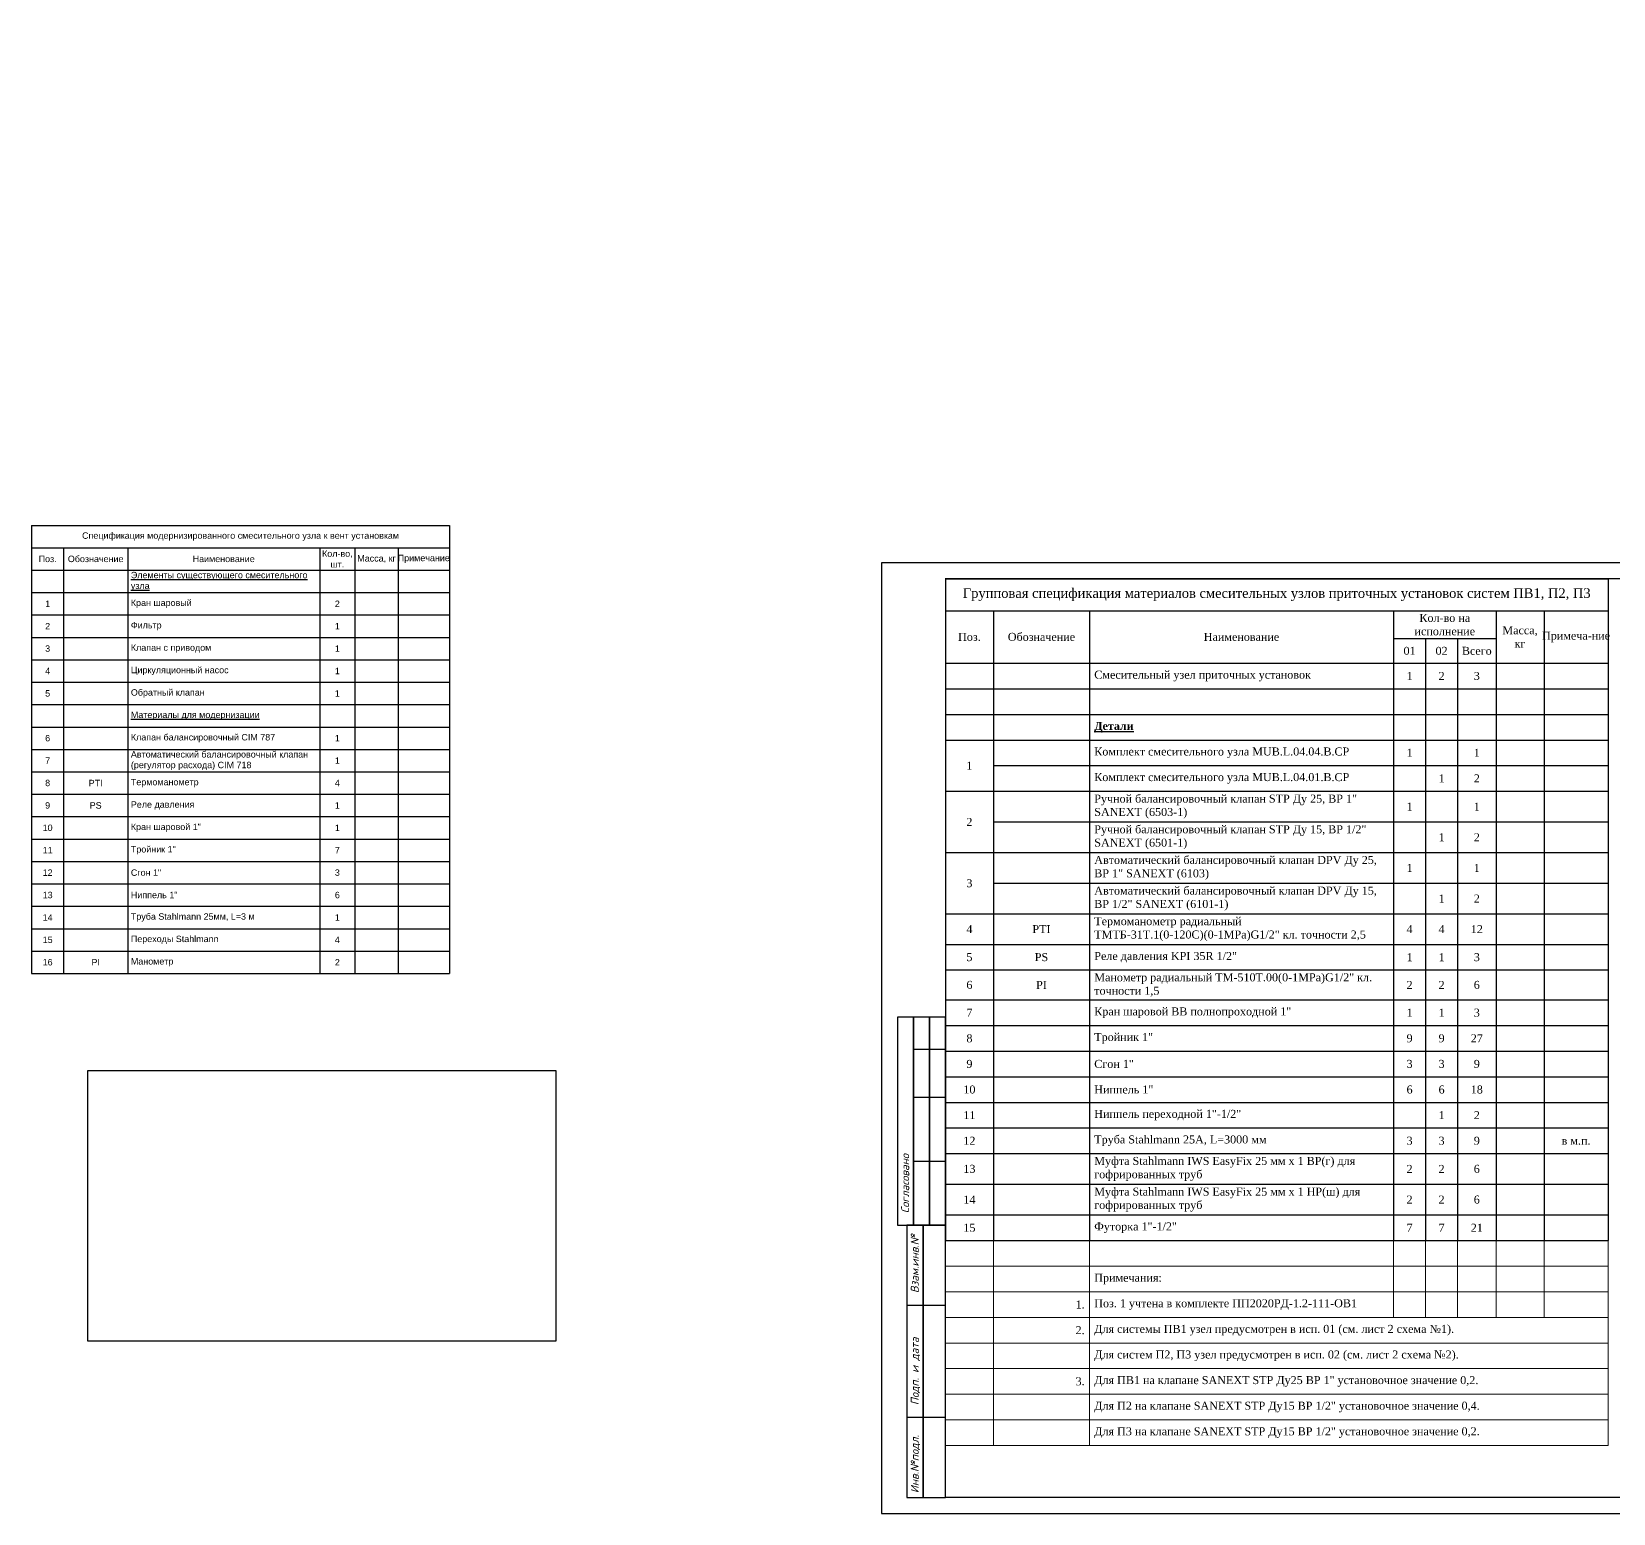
# Paper-space layout '111-3. СО' of a CAD drawing. Header units: millimetres. Extents: x -860 to 12764, y -185 to 388.
# Drawn here: x -859.6 to -365.5, y -77 to 385.9 of the extents above; entities that cross this region are included whole.
import ezdxf
from ezdxf.enums import TextEntityAlignment as Align

# ---------------------------------------------------------------- set-up
doc = ezdxf.new("R2010")
doc.units = ezdxf.units.MM
doc.layers.get('Defpoints').update_dxf_attribs({"color": 3})
doc.layers.add('0 Оформление листа', color=7, linetype='Continuous')
doc.layers.add('G-ANNO-TEXT', color=7, linetype='Continuous', lineweight=9)
doc.styles.add('M_200', font='arial.ttf')
doc.styles.add('Times New Roman_6', font='times.ttf', dxfattribs={"height": 5})
doc.styles.add('М2.5', font='isocpeui.ttf', dxfattribs={"height": 2.5})
doc.styles.add('М3', font='isocpeui.ttf', dxfattribs={"height": 3})
picture_1 = doc.add_image_def('image2.jpg', size_in_pixel=(595, 344))

# ---------------------------------------------------------------- blocks, each defined once
blk = doc.blocks.new('*T417')
at = {"color": 0, "lineweight": -2, "transparency": 16777216}
for p, q in [((0, 0), (130.5, 0)), ((0, -7), (10, -7)), ((0, -14), (10, -14)), ((0, -21), (10, -21)), ((10, -21), (10, -140)), ((100.99, -21), (100.99, -140)), ((0, -28), (10, -28)), ((30, -28), (30, -133)), ((0, -35), (10, -35)), ((0, -42), (10, -42)), ((130.5, -42), (130.5, -140)), ((0, -49), (10, -49)), ((0, -56), (10, -56)), ((0, -63), (10, -63)), ((0, -70), (10, -70)), ((0, -77), (10, -77)), ((0, -91), (10, -91)), ((0, -105), (10, -105)), ((0, -126), (10, -126))]:
    blk.add_line(p, q, dxfattribs=at)
at = {"color": 0, "linetype": 'ByBlock', "lineweight": -2, "transparency": 16777216}
for p, q in [((0, 0), (0, -140)), ((130.5, 0), (130.5, -42)), ((10, -7), (130.5, -7)), ((10, -7), (10, -21)), ((30, -7), (30, -28)), ((90, -7), (90, -140)), ((100.99, -7), (100.99, -21)), ((114.5, -7), (114.5, -140)), ((10, -14), (130.5, -14)), ((10, -21), (130.5, -21)), ((10, -28), (130.5, -28)), ((10, -35), (130.5, -35)), ((10, -42), (130.5, -42)), ((10, -49), (130.5, -49)), ((10, -56), (130.5, -56)), ((10, -63), (130.5, -63)), ((10, -70), (130.5, -70)), ((10, -77), (130.5, -77)), ((0, -84), (130.5, -84)), ((10, -91), (130.5, -91)), ((0, -98), (130.5, -98)), ((10, -105), (130.5, -105)), ((0, -112), (130.5, -112)), ((0, -119), (130.5, -119)), ((10, -126), (130.5, -126)), ((0, -133), (130.5, -133)), ((30, -133), (30, -140)), ((0, -140), (130.5, -140))]:
    blk.add_line(p, q, dxfattribs=at)
at = {"color": 0, "transparency": 16777216, "char_height": 2, "style": 'M_200'}
for s, insert, width, attachment_point in [('Спецификация модернизированного смесительного узла к вент установкам', (65.25, -3.5), 130.4969, 5), ('Поз.', (5, -10.5), 9.9994, 5), ('Обозначение', (20, -10.5), 19.9994, 5), ('Наименование', (60, -10.5), 59.9994, 5), ('Кол-во, шт.', (95.5, -10.5), 10.9919, 5), ('Масса, кг', (107.74, -10.5), 13.5044, 5), ('Примечание', (122.5, -10.5), 15.9994, 5), ('{\\LЭлементы существующего смесительного узла}', (31, -17.5), 58, 4), ('1', (5, -24.5), 9.9994, 5), ('Кран шаровый', (31, -24.5), 58, 4), ('2', (95.5, -24.5), 10.9919, 5), ('2', (5, -31.5), 9.9994, 5), ('Фильтр', (31, -31.5), 58, 4), ('1', (95.5, -31.5), 10.9919, 5), ('3', (5, -38.5), 9.9994, 5), ('Клапан с приводом', (31, -38.5), 58, 4), ('1', (95.5, -38.5), 10.9919, 5), ('Циркуляционный насос', (31, -45.5), 58, 4), ('4', (5, -45.5), 9.9994, 5), ('1', (95.5, -45.5), 10.9919, 5), ('5', (5, -52.5), 9.9994, 5), ('Обратный клапан', (31, -52.5), 58, 4), ('1', (95.5, -52.5), 10.9919, 5), ('{\\LМатериалы для модернизации}', (31, -59.5), 58, 4), ('6', (5, -66.5), 9.9994, 5), ('Клапан балансировочный CIM 787', (31, -66.5), 58, 4), ('1', (95.5, -66.5), 10.9919, 5), ('7', (5, -73.5), 9.9994, 5), ('Автоматический балансировочный клапан (регулятор расхода) CIM 718', (31, -73.5), 58, 4), ('1', (95.5, -73.5), 10.9919, 5), ('8', (5, -80.5), 9.9994, 5), ('PTI', (20, -80.5), 18, 5), ('Термоманометр', (31, -80.5), 58, 4), ('4', (95.5, -80.5), 10.9919, 5), ('9', (5, -87.5), 9.9994, 5), ('PS', (20, -87.5), 18, 5), ('Реле давления', (31, -87.5), 58, 4), ('1', (95.5, -87.5), 10.9919, 5), ('10', (5, -94.5), 9.9994, 5), ('Кран шаровой 1"', (31, -94.5), 58, 4), ('1', (95.5, -94.5), 10.9919, 5), ('11', (5, -101.5), 9.9994, 5), ('Тройник 1"', (31, -101.5), 58, 4), ('7', (95.5, -101.5), 10.9919, 5), ('12', (5, -108.5), 9.9994, 5), ('Сгон 1"', (31, -108.5), 58, 4), ('3', (95.5, -108.5), 10.9919, 5), ('13', (5, -115.5), 9.9994, 5), ('Ниппель 1"', (31, -115.5), 58, 4), ('6', (95.5, -115.5), 10.9919, 5), ('14', (5, -122.5), 9.9994, 5), ('Труба Stahlmann 25мм, L=3 м', (31, -122.5), 58, 4), ('1', (95.5, -122.5), 10.9919, 5), ('Переходы Stahlmann', (31, -129.5), 58, 4), ('15', (5, -129.5), 9.9994, 5), ('4', (95.5, -129.5), 10.9919, 5), ('16', (5, -136.5), 9.9994, 5), ('PI', (20, -136.5), 18, 5), ('Манометр', (31, -136.5), 58, 4), ('2', (95.5, -136.5), 10.9919, 5)]:
    blk.add_mtext(s, dxfattribs=dict(at, insert=insert, width=width, attachment_point=attachment_point))
blk = doc.blocks.new('*U388')
for points in [[(0, 0), (420, 0), (420, 297), (0, 297)], [(5, 90), (10, 90), (10, 155), (5, 155)], [(10, 90), (15, 90), (15, 155), (10, 155)], [(15, 90), (20, 90), (20, 155), (15, 155)], [(8, 5), (13, 5), (13, 90), (8, 90)], [(13, 5), (20, 5), (20, 90), (13, 90)]]:
    blk.add_lwpolyline(points, close=True)
at = {"const_width": 0.35}
blk.add_lwpolyline([(20, 5), (415, 5), (415, 292), (20, 292)], close=True, dxfattribs=at)
for points in [[(10, 145), (20, 145)], [(10, 130), (20, 130)], [(10, 110), (20, 110)], [(8, 65), (20, 65)], [(8, 30), (20, 30)]]:
    blk.add_lwpolyline(points)
at = {"style": 'М2.5'}
for s, p in [('Согласовано', (8.68, 93.8)), ('Взам.инв.№', (11.68, 68.8)), ('Подп. и дата', (11.68, 33.8)), ('Инв.№подл.', (11.68, 6.31))]:
    blk.add_text(s, height=2.5, rotation=90, dxfattribs=at).set_placement(p)
for tag, height, p in [('ГРАФА_ЗАКАЗЧИК', 2.5, (300.05, 55)), ('ГРАФА_10Ф3-1', 2.5, (231, 32.5)), ('ГРАФА_13Ф3-1', 2.5, (286, 32.5)), ('ГРАФА_10Ф3-2', 2.5, (231, 27.5)), ('ГРАФА_13Ф3-2', 2.5, (286, 27.5)), ('ГРАФА_10Ф3-3', 2.5, (231, 22.5)), ('ГРАФА_13Ф3-3', 2.5, (286, 22.5)), ('ГРАФА_10Ф3-4', 2.5, (231, 17.5)), ('ГРАФА_13Ф3-4', 2.5, (286, 17.5)), ('ГРАФА_10Ф3-5', 2.5, (231, 12.5)), ('ГРАФА_13Ф3-5', 2.5, (286, 12.5)), ('ГРАФА_10Ф3-6', 2.5, (231, 7.5)), ('ГРАФА_13Ф3-6', 2.5, (286, 7.5)), ('ФОРМАТ', 3, (353.51, 2.5)), ('СВОЙСТВА_2', 3, (375.57, 2.5))]:
    blk.add_attdef(tag, text='', height=height, dxfattribs=at).set_placement(p, align=Align.MIDDLE_LEFT)
at = {"style": 'М3'}
for tag, p in [('ГРАФА_1Ф3', (355, 55)), ('ГРАФА_6Ф3', (372.5, 25)), ('ГРАФА_7Ф3', (388.5, 25)), ('ГРАФА_8Ф3', (406, 25))]:
    blk.add_attdef(tag, text='', height=3, dxfattribs=at).set_placement(p, align=Align.MIDDLE_CENTER)
at = {"lineweight": 30, "flags": 104}
for tag, height, p in [('ГРАФА_2Ф3', 2.4, (355, 42.5)), ('ГРАФА_3Ф3', 2.5, (330, 27.5)), ('ГРАФА_4Ф3', 2.5, (330, 12.5))]:
    blk.add_attdef(tag, text='', height=height, dxfattribs=at).set_placement(p, align=Align.MIDDLE_CENTER)
blk = doc.blocks.new('*T418')
at = {"layer": '0 Оформление листа', "color": 0, "linetype": 'ByBlock', "lineweight": -2, "transparency": 16777216}
for p, q in [((0, 0), (207, 0)), ((0, 0), (0, -10)), ((207, 0), (207, -10))]:
    blk.add_line(p, q, dxfattribs=at)
at = {"layer": '0 Оформление листа', "linetype": 'ByBlock', "lineweight": -2, "transparency": 16777216}
for p, q in [((0, -10), (207, -10)), ((0, -10), (0, -206.78)), ((15, -10), (15, -206.78)), ((45, -10), (45, -206.78)), ((140, -10), (140, -206.78)), ((172, -10), (172, -206.78)), ((187, -10), (187, -206.78)), ((207, -10), (207, -206.78)), ((140, -18.72), (172, -18.72)), ((150, -18.72), (150, -206.78)), ((160, -18.72), (160, -206.78)), ((0, -26.4), (207, -26.4)), ((0, -34.4), (207, -34.4)), ((0, -42.4), (207, -42.4)), ((0, -50.4), (207, -50.4)), ((15, -58.4), (207, -58.4)), ((0, -66.4), (207, -66.4)), ((15, -75.99), (207, -75.99)), ((0, -85.57), (207, -85.57)), ((15, -95.15), (207, -95.15)), ((0, -104.73), (207, -104.73)), ((0, -114.25), (207, -114.25)), ((0, -122.25), (207, -122.25)), ((0, -131.6), (207, -131.6)), ((0, -139.6), (207, -139.6)), ((0, -147.6), (207, -147.6)), ((0, -155.6), (207, -155.6)), ((0, -163.6), (207, -163.6)), ((0, -171.6), (207, -171.6)), ((0, -179.6), (207, -179.6)), ((0, -189.19), (207, -189.19)), ((0, -198.78), (207, -198.78))]:
    blk.add_line(p, q, dxfattribs=at)
at = {"layer": '0 Оформление листа', "lineweight": -2, "transparency": 16777216}
blk.add_line((0, -206.78), (207, -206.78), dxfattribs=at)
at = {"layer": 'Defpoints', "color": 8, "linetype": 'ByBlock', "lineweight": 0, "transparency": 16777216}
for p, q in [((0, -206.78), (0, -270.78)), ((15, -206.78), (15, -270.78)), ((45, -206.78), (45, -270.78)), ((140, -206.78), (140, -230.78)), ((150, -206.78), (150, -230.78)), ((160, -206.78), (160, -230.78)), ((172, -206.78), (172, -230.78)), ((187, -206.78), (187, -230.78)), ((207, -206.78), (207, -270.78)), ((0, -214.78), (207, -214.78)), ((0, -222.78), (207, -222.78)), ((0, -230.78), (207, -230.78)), ((0, -238.78), (207, -238.78)), ((0, -246.78), (207, -246.78)), ((0, -254.78), (207, -254.78)), ((0, -262.78), (207, -262.78)), ((0, -270.78), (207, -270.78))]:
    blk.add_line(p, q, dxfattribs=at)
at = {"layer": '0 Оформление листа', "color": 0, "transparency": 16777216}
for s, insert, char_height, width, attachment_point in [('{\\fTimes New Roman|b0|i0|c204;Групповая спецификация материалов смесительных узлов приточных установок систем ПВ1, П2, П3', (103.5, -5), 3, 204, 5), ('{\\fTimes New Roman|b0|i0|c204;Кол-во на исполнение', (156, -14.36), 2.5, 29, 5), ('{\\fTimes New Roman|b0|i0|c204;Поз.', (7.5, -18.2), 2.5, 12, 5), ('{\\fTimes New Roman|b0|i0|c204;Обозначение', (30, -18.2), 2.5, 27, 5), ('{\\fTimes New Roman|b0|i0|c204;Наименование', (92.5, -18.2), 2.5, 92, 5), ('{\\fTimes New Roman|b0|i0|c204;Масса, кг', (179.5, -18.2), 2.5, 12, 5), ('{\\fTimes New Roman|b0|i0|c204|p18;Примеча-ние}', (197, -18.2), 2.5, 17, 5), ('{\\fTimes New Roman|b0|i0|c204;01', (145, -22.56), 2.5, 7, 5), ('{\\fTimes New Roman|b0|i0|c204;02', (155, -22.56), 2.5, 7, 5), ('{\\fTimes New Roman|b0|i0|c204;Всего', (166, -22.56), 2.5, 9, 5), ('{\\fTimes New Roman|b0|i0|c204;Смесительный узел приточных установок', (46.5, -30.4), 2.5, 92, 4), ('{\\fTimes New Roman|b0|i0|c204;1', (145, -30.4), 2.5, 7, 5), ('{\\fTimes New Roman|b0|i0|c204;2', (155, -30.4), 2.5, 7, 5), ('{\\fTimes New Roman|b0|i0|c204;3', (166, -30.4), 2.5, 9, 5), ('{\\fTimes New Roman|b0|i0|c204;', (7.5, -30.4), 2.5, 12, 5), ('{\\fTimes New Roman|b0|i0|c204;', (30, -30.4), 2.5, 27, 5), ('{\\fTimes New Roman|b0|i0|c204;', (179.5, -30.4), 2.5, 12, 5), ('{\\fTimes New Roman|b0|i0|c204;', (197, -30.4), 2.5, 17, 5), ('{\\fTimes New Roman|b0|i0|c204;', (7.5, -38.4), 2.5, 12, 5), ('{\\fTimes New Roman|b0|i0|c204;', (30, -38.4), 2.5, 27, 5), ('{\\fTimes New Roman|b0|i0|c204;', (46.5, -38.4), 2.5, 92, 4), ('{\\fTimes New Roman|b0|i0|c204;', (145, -38.4), 2.5, 7, 5), ('{\\fTimes New Roman|b0|i0|c204;', (155, -38.4), 2.5, 7, 5), ('{\\fTimes New Roman|b0|i0|c204;', (166, -38.4), 2.5, 9, 5), ('{\\fTimes New Roman|b0|i0|c204;', (179.5, -38.4), 2.5, 12, 5), ('{\\fTimes New Roman|b0|i0|c204;', (197, -38.4), 2.5, 17, 5), ('{\\fTimes New Roman|b0|i0|c204;', (7.5, -46.4), 2.5, 12, 5), ('{\\fTimes New Roman|b0|i0|c204;', (30, -46.4), 2.5, 27, 5), ('{\\fTimes New Roman|b1|i0|c204;\\LДетали', (46.5, -46.4), 2.5, 92, 4), ('{\\fTimes New Roman|b0|i0|c204;', (145, -46.4), 2.5, 7, 5), ('{\\fTimes New Roman|b0|i0|c204;', (155, -46.4), 2.5, 7, 5), ('{\\fTimes New Roman|b0|i0|c204;', (166, -46.4), 2.5, 9, 5), ('{\\fTimes New Roman|b0|i0|c204;', (179.5, -46.4), 2.5, 12, 5), ('{\\fTimes New Roman|b0|i0|c204;', (197, -46.4), 2.5, 17, 5), ('{\\fTimes New Roman|b0|i0|c204;Комплект смесительного узла MUB.L.04.04.B.CP ', (46.5, -54.4), 2.5, 92, 4), ('{\\fTimes New Roman|b0|i0|c204;1', (145, -54.4), 2.5, 7, 5), ('{\\fTimes New Roman|b0|i0|c204;1', (166, -54.4), 2.5, 9, 5), ('{\\fTimes New Roman|b0|i0|c204;1', (7.5, -58.4), 2.5, 12, 5), ('{\\fTimes New Roman|b0|i0|c204;', (30, -54.4), 2.5, 27, 5), ('{\\fTimes New Roman|b0|i0|c204;', (155, -54.4), 2.5, 7, 5), ('{\\fTimes New Roman|b0|i0|c204;', (179.5, -54.4), 2.5, 12, 5), ('{\\fTimes New Roman|b0|i0|c204;', (197, -54.4), 2.5, 17, 5), ('{\\fTimes New Roman|b0|i0|c204;', (30, -62.4), 2.5, 27, 5), ('{\\fTimes New Roman|b0|i0|c204;Комплект смесительного узла MUB.L.04.01.B.CP ', (46.5, -62.4), 2.5, 92, 4), ('{\\fTimes New Roman|b0|i0|c204;', (145, -62.4), 2.5, 7, 5), ('{\\fTimes New Roman|b0|i0|c204;1', (155, -62.4), 2.5, 7, 5), ('{\\fTimes New Roman|b0|i0|c204;2', (166, -62.4), 2.5, 9, 5), ('{\\fTimes New Roman|b0|i0|c204;', (179.5, -62.4), 2.5, 12, 5), ('{\\fTimes New Roman|b0|i0|c204;', (197, -62.4), 2.5, 17, 5), ('{\\fTimes New Roman|b0|i0|c204;Ручной балансировочный клапан STP Ду 25, ВР 1" SANEXT (6503-1)', (46.5, -71.2), 2.5, 92, 4), ('{\\fTimes New Roman|b0|i0|c204;', (30, -71.2), 2.5, 27, 5), ('{\\fTimes New Roman|b0|i0|c204;1', (145, -71.2), 2.5, 7, 5), ('{\\fTimes New Roman|b0|i0|c204;', (155, -71.2), 2.5, 7, 5), ('{\\fTimes New Roman|b0|i0|c204;1', (166, -71.2), 2.5, 9, 5), ('{\\fTimes New Roman|b0|i0|c204;', (179.5, -71.2), 2.5, 12, 5), ('{\\fTimes New Roman|b0|i0|c204;', (197, -71.2), 2.5, 17, 5), ('{\\fTimes New Roman|b0|i0|c204;2', (7.5, -75.99), 2.5, 12, 5), ('{\\fTimes New Roman|b0|i0|c204;\\c255;Ручной балансировочный клапан STP Ду 15, ВР 1/2" SANEXT (6501-1)', (46.5, -80.78), 2.5, 92, 4), ('{\\fTimes New Roman|b0|i0|c204;', (30, -80.78), 2.5, 27, 5), ('{\\fTimes New Roman|b0|i0|c204;', (145, -80.78), 2.5, 7, 5), ('{\\fTimes New Roman|b0|i0|c204;1', (155, -80.78), 2.5, 7, 5), ('{\\fTimes New Roman|b0|i0|c204;2', (166, -80.78), 2.5, 9, 5), ('{\\fTimes New Roman|b0|i0|c204;', (179.5, -80.78), 2.5, 12, 5), ('{\\fTimes New Roman|b0|i0|c204;', (197, -80.78), 2.5, 17, 5), ('{\\fTimes New Roman|b0|i0|c204;Автоматический балансировочный клапан DPV Ду 25, ВР 1" SANEXT (6103)', (46.5, -90.36), 2.5, 92, 4), ('{\\fTimes New Roman|b0|i0|c204;3', (7.5, -95.15), 2.5, 12, 5), ('{\\fTimes New Roman|b0|i0|c204;', (30, -90.36), 2.5, 27, 5), ('{\\fTimes New Roman|b0|i0|c204;1', (145, -90.36), 2.5, 7, 5), ('{\\fTimes New Roman|b0|i0|c204;', (155, -90.36), 2.5, 7, 5), ('{\\fTimes New Roman|b0|i0|c204;1', (166, -90.36), 2.5, 9, 5), ('{\\fTimes New Roman|b0|i0|c204;', (179.5, -90.36), 2.5, 12, 5), ('{\\fTimes New Roman|b0|i0|c204;', (197, -90.36), 2.5, 17, 5), ('{\\fTimes New Roman|b0|i0|c204;\\c255;Автоматический балансировочный клапан DPV Ду 15, ВР 1/2" SANEXT (6101-1)', (46.5, -99.94), 2.5, 92, 4), ('{\\fTimes New Roman|b0|i0|c204;1', (155, -99.94), 2.5, 7, 5), ('{\\fTimes New Roman|b0|i0|c204;2', (166, -99.94), 2.5, 9, 5), ('{\\fTimes New Roman|b0|i0|c204;', (30, -99.94), 2.5, 27, 5), ('{\\fTimes New Roman|b0|i0|c204;', (145, -99.94), 2.5, 7, 5), ('{\\fTimes New Roman|b0|i0|c204;', (179.5, -99.94), 2.5, 12, 5), ('{\\fTimes New Roman|b0|i0|c204;', (197, -99.94), 2.5, 17, 5), ('{\\fTimes New Roman|b0|i0|c204;4', (7.5, -109.49), 2.5, 12, 5), ('{\\fTimes New Roman|b0|i0|c204;PTI', (30, -109.49), 2.5, 27, 5), ('{\\fTimes New Roman|b0|i0|c204;Термоманометр радиальный ТМТБ-31Т.1(0-120С)(0-1MPa)G1/2" кл. точности 2,5', (46.5, -109.49), 2.5, 92, 4), ('{\\fTimes New Roman|b0|i0|c204;4', (145, -109.49), 2.5, 7, 5), ('{\\fTimes New Roman|b0|i0|c204;4', (155, -109.49), 2.5, 7, 5), ('{\\fTimes New Roman|b0|i0|c204;12', (166, -109.49), 2.5, 9, 5), ('{\\fTimes New Roman|b0|i0|c204;', (179.5, -109.49), 2.5, 12, 5), ('{\\fTimes New Roman|b0|i0|c204;', (197, -109.49), 2.5, 17, 5), ('{\\fTimes New Roman|b0|i0|c204;5', (7.5, -118.25), 2.5, 12, 5), ('{\\fTimes New Roman|b0|i0|c204;PS', (30, -118.25), 2.5, 27, 5), ('{\\fTimes New Roman|b0|i0|c204;Реле давления KPI 35R 1/2"', (46.5, -118.25), 2.5, 92, 4), ('{\\fTimes New Roman|b0|i0|c204;1', (145, -118.25), 2.5, 7, 5), ('{\\fTimes New Roman|b0|i0|c204;1', (155, -118.25), 2.5, 7, 5), ('{\\fTimes New Roman|b0|i0|c204;3', (166, -118.25), 2.5, 9, 5), ('{\\fTimes New Roman|b0|i0|c204;', (179.5, -118.25), 2.5, 12, 5), ('{\\fTimes New Roman|b0|i0|c204;', (197, -118.25), 2.5, 17, 5), ('{\\fTimes New Roman|b0|i0|c204;Манометр радиальный ТМ-510Т.00(0-1MPa)G1/2" кл. точности 1,5', (46.5, -126.92), 2.5, 92, 4), ('{\\fTimes New Roman|b0|i0|c204;6', (7.5, -126.92), 2.5, 12, 5), ('{\\fTimes New Roman|b0|i0|c204;PI', (30, -126.92), 2.5, 27, 5), ('{\\fTimes New Roman|b0|i0|c204;2', (145, -126.92), 2.5, 7, 5), ('{\\fTimes New Roman|b0|i0|c204;2', (155, -126.92), 2.5, 7, 5), ('{\\fTimes New Roman|b0|i0|c204;6', (166, -126.92), 2.5, 9, 5), ('{\\fTimes New Roman|b0|i0|c204;', (179.5, -126.92), 2.5, 12, 5), ('{\\fTimes New Roman|b0|i0|c204;', (197, -126.92), 2.5, 17, 5), ('{\\fTimes New Roman|b0|i0|c204;7', (7.5, -135.6), 2.5, 12, 5), ('{\\fTimes New Roman|b0|i0|c204;', (30, -135.6), 2.5, 27, 5), ('{\\fTimes New Roman|b0|i0|c204;Кран шаровой ВВ полнопроходной 1" ', (46.5, -135.6), 2.5, 92, 4), ('{\\fTimes New Roman|b0|i0|c204;1', (145, -135.6), 2.5, 7, 5), ('{\\fTimes New Roman|b0|i0|c204;1', (155, -135.6), 2.5, 7, 5), ('{\\fTimes New Roman|b0|i0|c204;3', (166, -135.6), 2.5, 9, 5), ('{\\fTimes New Roman|b0|i0|c204;', (179.5, -135.6), 2.5, 12, 5), ('{\\fTimes New Roman|b0|i0|c204;', (197, -135.6), 2.5, 17, 5), ('{\\fTimes New Roman|b0|i0|c204;8', (7.5, -143.6), 2.5, 12, 5), ('{\\fTimes New Roman|b0|i0|c204;Тройник 1"', (46.5, -143.6), 2.5, 92, 4), ('{\\fTimes New Roman|b0|i0|c204;9', (145, -143.6), 2.5, 7, 5), ('{\\fTimes New Roman|b0|i0|c204;9', (155, -143.6), 2.5, 7, 5), ('{\\fTimes New Roman|b0|i0|c204;27', (166, -143.6), 2.5, 9, 5), ('{\\fTimes New Roman|b0|i0|c204;', (30, -143.6), 2.5, 27, 5), ('{\\fTimes New Roman|b0|i0|c204;', (179.5, -143.6), 2.5, 12, 5), ('{\\fTimes New Roman|b0|i0|c204;', (197, -143.6), 2.5, 17, 5), ('{\\fTimes New Roman|b0|i0|c204;9', (7.5, -151.6), 2.5, 12, 5), ('{\\fTimes New Roman|b0|i0|c204;', (30, -151.6), 2.5, 27, 5), ('{\\fTimes New Roman|b0|i0|c204;Сгон 1"', (46.5, -151.6), 2.5, 92, 4), ('{\\fTimes New Roman|b0|i0|c204;3', (145, -151.6), 2.5, 7, 5), ('{\\fTimes New Roman|b0|i0|c204;3', (155, -151.6), 2.5, 7, 5), ('{\\fTimes New Roman|b0|i0|c204;9', (166, -151.6), 2.5, 9, 5), ('{\\fTimes New Roman|b0|i0|c204;', (179.5, -151.6), 2.5, 12, 5), ('{\\fTimes New Roman|b0|i0|c204;', (197, -151.6), 2.5, 17, 5), ('{\\fTimes New Roman|b0|i0|c204;10', (7.5, -159.6), 2.5, 12, 5), ('{\\fTimes New Roman|b0|i0|c204;', (30, -159.6), 2.5, 27, 5), ('{\\fTimes New Roman|b0|i0|c204;Ниппель 1"', (46.5, -159.6), 2.5, 92, 4), ('{\\fTimes New Roman|b0|i0|c204;6', (145, -159.6), 2.5, 7, 5), ('{\\fTimes New Roman|b0|i0|c204;6', (155, -159.6), 2.5, 7, 5), ('{\\fTimes New Roman|b0|i0|c204;18', (166, -159.6), 2.5, 9, 5), ('{\\fTimes New Roman|b0|i0|c204;', (179.5, -159.6), 2.5, 12, 5), ('{\\fTimes New Roman|b0|i0|c204;', (197, -159.6), 2.5, 17, 5), ('{\\fTimes New Roman|b0|i0|c204;11', (7.5, -167.6), 2.5, 12, 5), ('{\\fTimes New Roman|b0|i0|c204;', (30, -167.6), 2.5, 27, 5), ('{\\fTimes New Roman|b0|i0|c204;\\c255;Ниппель переходной 1"-1/2"', (46.5, -167.6), 2.5, 92, 4), ('{\\fTimes New Roman|b0|i0|c204;', (145, -167.6), 2.5, 7, 5), ('{\\fTimes New Roman|b0|i0|c204;1', (155, -167.6), 2.5, 7, 5), ('{\\fTimes New Roman|b0|i0|c204;2', (166, -167.6), 2.5, 9, 5), ('{\\fTimes New Roman|b0|i0|c204;', (179.5, -167.6), 2.5, 12, 5), ('{\\fTimes New Roman|b0|i0|c204;', (197, -167.6), 2.5, 17, 5), ('{\\fTimes New Roman|b0|i0|c204;12', (7.5, -175.6), 2.5, 12, 5), ('{\\fTimes New Roman|b0|i0|c204;', (30, -175.6), 2.5, 27, 5), ('{\\fTimes New Roman|b0|i0|c204;Труба Stahlmann 25А, L=3000 мм', (46.5, -175.6), 2.5, 92, 4), ('{\\fTimes New Roman|b0|i0|c204;3', (145, -175.6), 2.5, 7, 5), ('{\\fTimes New Roman|b0|i0|c204;3', (155, -175.6), 2.5, 7, 5), ('{\\fTimes New Roman|b0|i0|c204;9', (166, -175.6), 2.5, 9, 5), ('{\\fTimes New Roman|b0|i0|c204;', (179.5, -175.6), 2.5, 12, 5), ('{\\fTimes New Roman|b0|i0|c204;в м.п.', (197, -175.6), 2.5, 17, 5), ('{\\fTimes New Roman|b0|i0|c204;Муфта Stahlmann IWS EasyFix 25 мм х 1 ВР(г) для гофрированных труб', (46.5, -184.39), 2.5, 92, 4), ('{\\fTimes New Roman|b0|i0|c204;13', (7.5, -184.39), 2.5, 12, 5), ('{\\fTimes New Roman|b0|i0|c204;', (30, -184.39), 2.5, 27, 5), ('{\\fTimes New Roman|b0|i0|c204;2', (145, -184.39), 2.5, 7, 5), ('{\\fTimes New Roman|b0|i0|c204;2', (155, -184.39), 2.5, 7, 5), ('{\\fTimes New Roman|b0|i0|c204;6', (166, -184.39), 2.5, 9, 5), ('{\\fTimes New Roman|b0|i0|c204;', (179.5, -184.39), 2.5, 12, 5), ('{\\fTimes New Roman|b0|i0|c204;', (197, -184.39), 2.5, 17, 5), ('{\\fTimes New Roman|b0|i0|c204;Муфта Stahlmann IWS EasyFix 25 мм х 1 НР(ш) для гофрированных труб', (46.5, -193.98), 2.5, 92, 4), ('{\\fTimes New Roman|b0|i0|c204;6', (166, -193.98), 2.5, 9, 5), ('{\\fTimes New Roman|b0|i0|c204;14', (7.5, -193.98), 2.5, 12, 5), ('{\\fTimes New Roman|b0|i0|c204;', (30, -193.98), 2.5, 27, 5), ('{\\fTimes New Roman|b0|i0|c204;2', (145, -193.98), 2.5, 7, 5), ('{\\fTimes New Roman|b0|i0|c204;2', (155, -193.98), 2.5, 7, 5), ('{\\fTimes New Roman|b0|i0|c204;', (179.5, -193.98), 2.5, 12, 5), ('{\\fTimes New Roman|b0|i0|c204;', (197, -193.98), 2.5, 17, 5), ('{\\fTimes New Roman|b0|i0|c204;15', (7.5, -202.78), 2.5, 12, 5), ('{\\fTimes New Roman|b0|i0|c204;\\c255;Футорка 1"-1/2"', (46.5, -202.78), 2.5, 92, 4), ('{\\fTimes New Roman|b0|i0|c204;7', (145, -202.78), 2.5, 7, 5), ('{\\fTimes New Roman|b0|i0|c204;7', (155, -202.78), 2.5, 7, 5), ('{\\fTimes New Roman|b0|i0|c204;21', (166, -202.78), 2.5, 9, 5), ('{\\fTimes New Roman|b0|i0|c204;', (30, -202.78), 2.5, 27, 5), ('{\\fTimes New Roman|b0|i0|c204;', (179.5, -202.78), 2.5, 12, 5), ('{\\fTimes New Roman|b0|i0|c204;', (197, -202.78), 2.5, 17, 5), ('{\\fTimes New Roman|b0|i0|c204;', (145, -210.78), 2.5, 7, 5), ('{\\fTimes New Roman|b0|i0|c204;', (155, -210.78), 2.5, 7, 5), ('{\\fTimes New Roman|b0|i0|c204;', (166, -210.78), 2.5, 9, 5), ('{\\fTimes New Roman|b0|i0|c204;', (1.5, -213.78), 2.5, 12, 7), ('{\\fTimes New Roman|b0|i0|c204;', (16.5, -213.78), 2.5, 27, 7), ('{\\fTimes New Roman|b0|i0|c204;', (46.5, -213.78), 2.5, 92, 7), ('{\\fTimes New Roman|b0|i0|c204;Примечания:', (46.5, -218.78), 2.5, 92, 4), ('{\\fTimes New Roman|b0|i0|c204;', (173.5, -213.78), 2.5, 12, 7), ('{\\fTimes New Roman|b0|i0|c204;', (188.5, -213.78), 2.5, 17, 7), ('{\\fTimes New Roman|b0|i0|c204;', (1.5, -221.78), 2.5, 12, 7), ('{\\fTimes New Roman|b0|i0|c204;', (16.5, -221.78), 2.5, 27, 7), ('{\\fTimes New Roman|b0|i0|c204;', (141.5, -221.78), 2.5, 7, 7), ('{\\fTimes New Roman|b0|i0|c204;', (151.5, -221.78), 2.5, 7, 7), ('{\\fTimes New Roman|b0|i0|c204;', (161.5, -221.78), 2.5, 9, 7), ('{\\fTimes New Roman|b0|i0|c204;', (173.5, -221.78), 2.5, 12, 7), ('{\\fTimes New Roman|b0|i0|c204;', (188.5, -221.78), 2.5, 17, 7), ('{\\fTimes New Roman|b0|i0|c204;1.', (43.5, -226.78), 2.5, 27, 6), ('{\\fTimes New Roman|b0|i0|c204;Поз. 1 учтена в комплекте ПП2020РД-1.2-111-ОВ1', (46.5, -226.78), 2.5, 92, 4), ('{\\fTimes New Roman|b0|i0|c204;', (1.5, -229.78), 2.5, 12, 7), ('{\\fTimes New Roman|b0|i0|c204;', (141.5, -229.78), 2.5, 7, 7), ('{\\fTimes New Roman|b0|i0|c204;', (151.5, -229.78), 2.5, 7, 7), ('{\\fTimes New Roman|b0|i0|c204;', (161.5, -229.78), 2.5, 9, 7), ('{\\fTimes New Roman|b0|i0|c204;', (173.5, -229.78), 2.5, 12, 7), ('{\\fTimes New Roman|b0|i0|c204;', (188.5, -229.78), 2.5, 17, 7), ('{\\fTimes New Roman|b0|i0|c204;2.', (43.5, -234.78), 2.5, 27, 6), ('{\\fTimes New Roman|b0|i0|c204|p18;Для системы ПВ1 узел предусмотрен в исп. 01 (см. лист 2 схема №1).}', (46.5, -234.78), 2.5, 159, 4), ('{\\fTimes New Roman|b0|i0|c204;', (1.5, -237.78), 2.5, 12, 7), ('{\\fTimes New Roman|b0|i0|c204|p18;Для систем П2, П3 узел предусмотрен в исп. 02 (см. лист 2 схема №2).}', (46.5, -242.78), 2.5, 159, 4), ('{\\fTimes New Roman|b0|i0|c204;', (1.5, -245.78), 2.5, 12, 7), ('{\\fTimes New Roman|b0|i0|c204;', (43.5, -242.78), 2.5, 27, 6), ('{\\fTimes New Roman|b0|i0|c204|p18;3.}', (43.5, -250.78), 2.5, 27, 6), ('{\\fTimes New Roman|b0|i0|c204|p18;Для ПВ1 на клапане \\fTimes New Roman|b0|i0|c0|p18;SANEXT STP \\fTimes New Roman|b0|i0|c204|p18;Ду25 ВР 1" установочное значение 0,2.}', (46.5, -250.78), 2.5, 159, 4), ('{\\fTimes New Roman|b0|i0|c204|p18;Для П2 на клапане \\fTimes New Roman|b0|i0|c0|p18;SANEXT STP \\fTimes New Roman|b0|i0|c204|p18;Ду15 ВР 1/2" установочное значение 0,4.}', (46.5, -258.78), 2.5, 159, 4), ('{\\fTimes New Roman|b0|i0|c204|p18;Для П3 на клапане \\fTimes New Roman|b0|i0|c0|p18;SANEXT STP \\fTimes New Roman|b0|i0|c204|p18;Ду15 ВР 1/2" установочное значение 0,2.}', (46.5, -266.78), 2.5, 159, 4)]:
    blk.add_mtext(s, dxfattribs=dict(at, insert=insert, char_height=char_height, width=width, attachment_point=attachment_point))

psp = doc.layouts.new('111-3. СО')

# ---------------------------------------------------------------- block references
for name, p in [('*T417', (-859.63, 231.63)), ('*T418', (-574.18, 214.97))]:
    psp.add_blockref(name, p)
at = {"layer": '0 Оформление листа', "color": 7}
psp.add_blockref('*U388', (-594.18, -77.03), dxfattribs=at)

# ---------------------------------------------------------------- texts
at = {"layer": 'G-ANNO-TEXT', "char_height": 5, "width": 2.3249, "attachment_point": 1, "style": 'Times New Roman_6'}
for insert in [(-485.34, 385.87), (-464.64, 385.87), (-435.27, 385.87)]:
    psp.add_mtext('\\fTimes New Roman|b0|i0|c204|p18|; ', dxfattribs=dict(at, insert=insert))

# ---------------------------------------------------------------- pictures from other files: only their frames are drawn
at = {"layer": 'Defpoints'}
image = psp.add_image(picture_1, insert=(-842.12, -23.25), size_in_units=(146.27, 84.57), dxfattribs=at)
image.dxf.flags = 7

doc.saveas('drawing.dxf')
